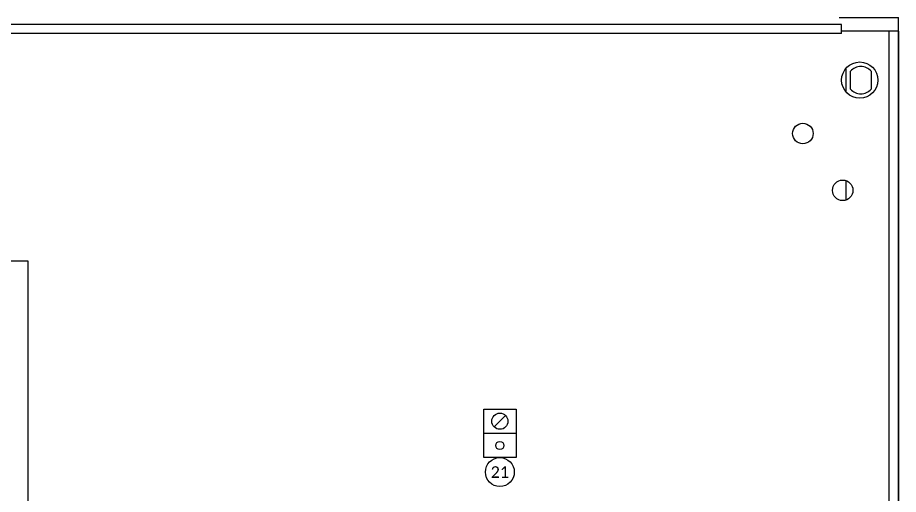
# Model space of a CAD drawing. Header units: inches. Extents: x 0 to 316, y -1 to 150.
# Drawn here: x 218.79 to 234.02, y 120.47 to 128.72 of the extents above; entities that cross this region are included whole.
import ezdxf
from ezdxf.enums import TextEntityAlignment as Align

# ---------------------------------------------------------------- set-up
doc = ezdxf.new("R2010")
doc.units = ezdxf.units.IN
doc.header["$MEASUREMENT"] = 0
doc.linetypes.add('HIDDEN2', pattern=[0.1875, 0.125, -0.0625])
doc.layers.add('AXIS', color=7, linetype='Continuous')
doc.styles.add('Calibri', font='calibri.ttf')

# ---------------------------------------------------------------- blocks, each defined once
blk = doc.blocks.new('Reference Number')
at = {"color": 6, "linetype": 'Continuous'}
blk.add_circle((0, 0), 0.125, dxfattribs=at)
at = {"color": 6, "linetype": 'Continuous', "style": 'Calibri'}
blk.add_attdef('REFERENCE_#', text='', height=0.1, dxfattribs=at).set_placement((0, 0), align=Align.MIDDLE_CENTER)
blk = doc.blocks.new('Rittal TS8 FloorMount 8018814 Panel')
at = {"color": 3, "linetype": 'Continuous'}
for p, q in [((57.928, 66.535), (0.982, 66.535)), ((57.928, 66.378), (57.928, 66.535)), ((58.911, 66.417), (57.928, 66.417)), ((58.911, 66.417), (58.911, 0))]:
    blk.add_line(p, q, dxfattribs=at)
at = {"color": 9, "linetype": 'Continuous'}
for p, q in [((58.754, 0), (58.754, 66.417)), ((57.928, 66.378), (0.982, 66.378))]:
    blk.add_line(p, q, dxfattribs=at)
at = {"color": 7, "linetype": 'Continuous'}
for p, q in [((58.007, 65.37), (58.007, 65.774)), ((58.085, 65.416), (58.085, 65.728)), ((58.439, 65.728), (58.439, 65.416)), ((58.007, 63.503), (58.007, 63.829))]:
    blk.add_line(p, q, dxfattribs=at)
for start, end in [(41.4096, 138.5904), (221.4096, 318.5904)]:
    blk.add_arc((58.262, 65.572), 0.236, start, end, dxfattribs=at)
at = {"layer": 'AXIS', "color": 3, "linetype": 'Continuous'}
for centre, radius in [((58.243, 65.572), 0.314), ((57.26, 64.649), 0.177), ((57.948, 63.666), 0.177)]:
    blk.add_circle(centre, radius, dxfattribs=at)

msp = doc.modelspace()

# ---------------------------------------------------------------- linework, layer by layer
at = {"linetype": 'Continuous'}
for p in [(232.99731, 128.71654), (234.02094, 65.94488)]:
    msp.add_line(p, (234.02094, 128.71654), dxfattribs=at)
at = {"color": 2}
msp.add_line((227.03235, 121.63643), (227.22999, 121.83407), dxfattribs=at)
at = {"linetype": 'Continuous'}
msp.add_lwpolyline([(214.74999, 124.50738), (218.97133, 124.50738), (218.97133, 70.19488), (214.74999, 70.19488)], close=True, dxfattribs=at)
at = {"color": 2}
for points in [[(227.41068, 121.10636), (226.85166, 121.10636), (226.85166, 121.94488), (227.41068, 121.94488)], [(227.41068, 121.52562), (226.85166, 121.52562), (226.85166, 121.94488), (227.41068, 121.94488)]]:
    msp.add_lwpolyline(points, close=True, dxfattribs=at)
for centre, radius in [((227.13117, 121.73525), 0.13975), ((227.13117, 121.31599), 0.06988)]:
    msp.add_circle(centre, radius, dxfattribs=at)

# ---------------------------------------------------------------- block references
at = {"linetype": 'Continuous'}
msp.add_blockref('Rittal TS8 FloorMount 8018814 Panel', (175.11024, 62.06278), dxfattribs=at)
at = {"color": 7, "linetype": 'HIDDEN2', "ltscale": 2, "xscale": 2, "yscale": 2, "zscale": 2}
msp.add_blockref('Reference Number', (227.13117, 120.85636), dxfattribs=at).add_auto_attribs({'REFERENCE_#': '21'})

doc.saveas('drawing.dxf')
